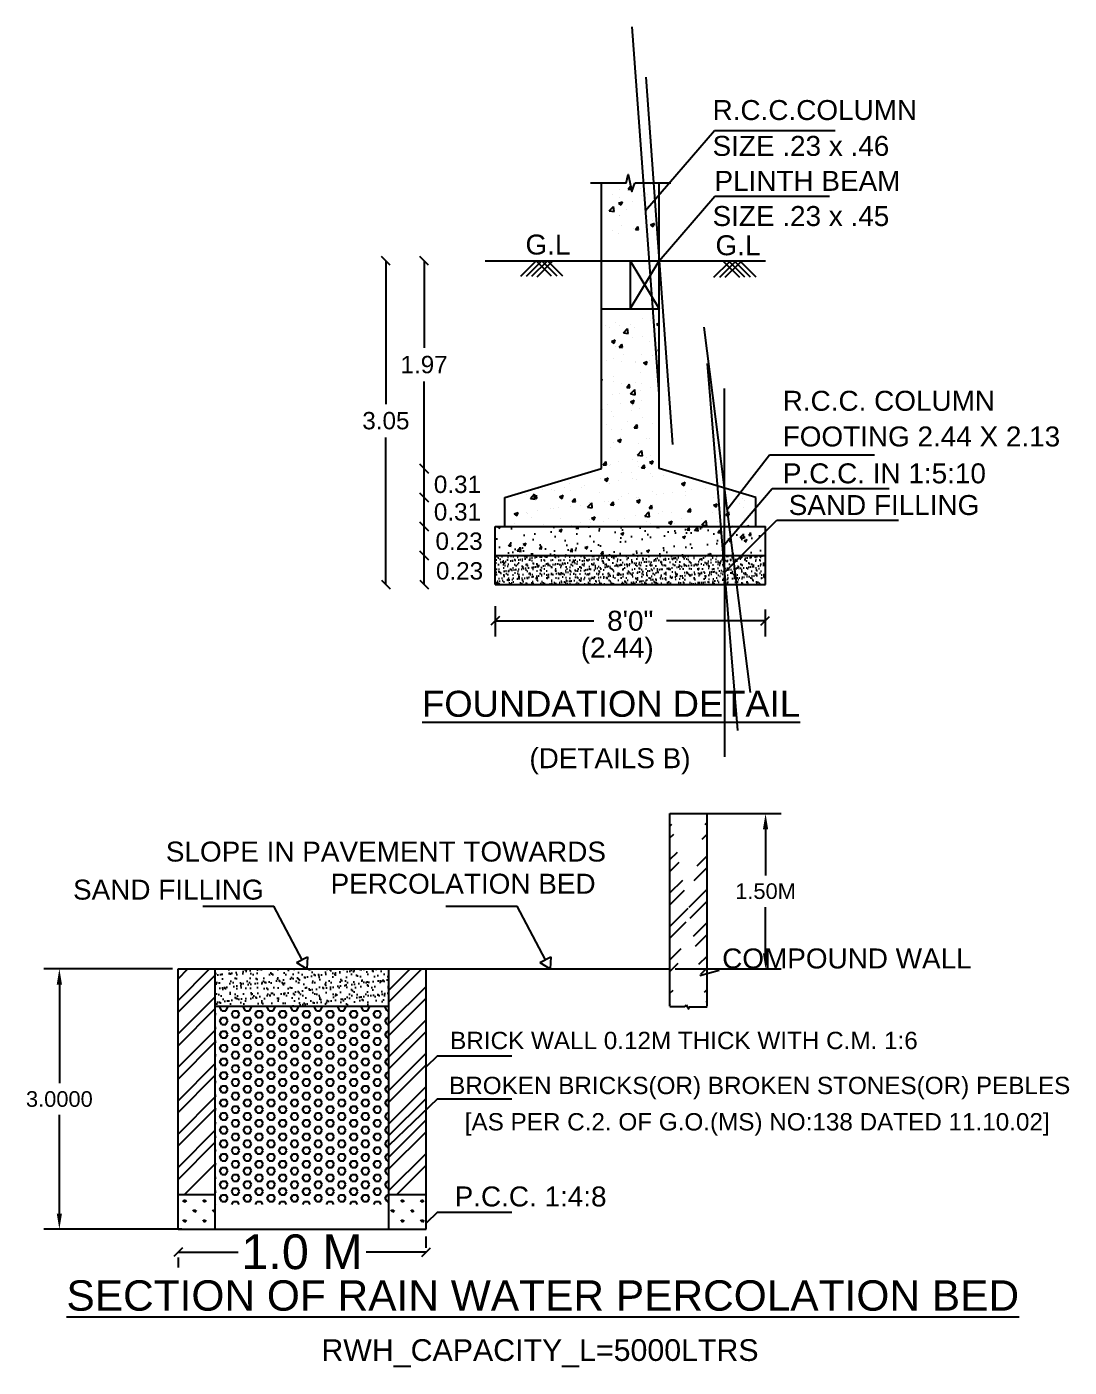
# Model space of a CAD drawing. Header units: metres. Extents: x -53 to 471, y -924 to -843.
# Drawn here: x 426.65 to 438.66, y -900.8 to -885.36 of the extents above; entities that cross this region are included whole.
import ezdxf

# ---------------------------------------------------------------- set-up
doc = ezdxf.new("R2010")
doc.units = ezdxf.units.M
doc.header["$MEASUREMENT"] = 0
doc.header["$PDMODE"] = 3
doc.layers.get('DEFPOINTS').update_dxf_attribs({"lineweight": 5})
doc.layers.add('RWH', color=130, linetype='Continuous')
doc.styles.get("Standard").update_dxf_attribs({"font": 'arial.ttf'})
doc.dimstyles.get("Standard").update_dxf_attribs({"dimtxt": 0.18, "dimasz": 0.18, "dimexe": 0.18, "dimexo": 0.0625, "dimgap": 0.09, "dimtad": 0, "dimtih": 1, "dimtoh": 1, "dimdec": 4, "dimzin": 0, "dimdsep": 46, "dimtxsty": 'Standard', "dimcen": 0.09, "dimadec": 0, "dimazin": 0, "dimtfac": 1, "dimtdec": 4, "dimtofl": 0, "dimtmove": 0, "dimatfit": 3, "dimfxl": 0, "dimtolj": 1, "dimtzin": 0, "dimarcsym": 0})
doc.dimstyles.new('STANDARD$0', dxfattribs={"dimtxt": 7, "dimasz": 3, "dimexe": 3, "dimexo": 1, "dimgap": 1.5, "dimtad": 1, "dimdec": 1, "dimzin": 1, "dimdsep": 46, "dimlunit": 4, "dimtxsty": 'Standard', "dimblk": 'OBLIQUE', "dimcen": 0.09375, "dimdle": 1, "dimclrd": 8, "dimclre": 8, "dimclrt": 7, "dimadec": 1, "dimazin": 0, "dimtfac": 1, "dimtdec": 1, "dimtix": 1, "dimtmove": 2, "dimatfit": 3, "dimldrblk": 'ARCHTICK', "dimfxl": 0, "dimfrac": 2, "dimtolj": 1, "dimtzin": 0, "dimarcsym": 0})
doc.dimstyles.new('STANDARD_WS', dxfattribs={"dimtxt": 0.18, "dimasz": 0.18, "dimexe": 0.18, "dimexo": 0.0625, "dimgap": 0.09, "dimtad": 0, "dimtih": 1, "dimtoh": 1, "dimdec": 4, "dimzin": 0, "dimdsep": 46, "dimtxsty": 'Standard', "dimcen": 0.09, "dimadec": 0, "dimazin": 0, "dimtfac": 1, "dimtdec": 4, "dimtofl": 0, "dimtmove": 0, "dimatfit": 3, "dimfxl": 0, "dimtolj": 1, "dimtzin": 0, "dimarcsym": 0})

# ---------------------------------------------------------------- blocks, each defined once
blk = doc.blocks.new('_Oblique')
at = {"color": 0, "linetype": 'ByBlock', "lineweight": -2}
blk.add_line((-0.5, -0.5), (0.5, 0.5), dxfattribs=at)
blk = doc.blocks.new('*D155')
at = {"color": 0, "lineweight": -2}
for p, q in [((431.253, -899.423), (431.253, -899.293)), ((428.396, -899.473), (429.087, -899.473)), ((428.396, -899.535), (428.396, -899.653)), ((431.253, -899.473), (430.562, -899.473))]:
    blk.add_line(p, q, dxfattribs=at)
at = {"layer": 'DEFPOINTS', "color": 0}
for p in [(428.396, -899.472), (431.253, -899.473), (431.253, -899.485)]:
    blk.add_point(p, dxfattribs=at)
at = {"color": 0, "lineweight": -2, "xscale": 0.1, "yscale": 0.1, "zscale": 0.1, "rotation": 180}
blk.add_blockref('_Oblique', (428.396, -899.473), dxfattribs=at)
at = {"color": 0, "lineweight": -2, "xscale": 0.1, "yscale": 0.1, "zscale": 0.1}
blk.add_blockref('_Oblique', (431.253, -899.473), dxfattribs=at)
at = {"color": 3, "lineweight": -3, "insert": (429.825, -899.473), "char_height": 0.4, "attachment_point": 5}
blk.add_mtext('\\A1;1.0 M', dxfattribs=at)
blk = doc.blocks.new('*D368')
at = {"color": 0, "lineweight": -2}
for p, q in [((434.124, -894.421), (435.344, -894.421)), ((435.164, -894.601), (435.164, -895.134)), ((435.164, -896.031), (435.164, -895.498)), ((434.122, -896.211), (435.344, -896.211))]:
    blk.add_line(p, q, dxfattribs=at)
at = {"color": 0}
for points in [[(435.134, -894.601), (435.194, -894.601), (435.164, -894.421)], [(435.134, -896.031), (435.194, -896.031), (435.164, -896.211)]]:
    blk.add_solid(points, dxfattribs=at)
at = {"layer": 'DEFPOINTS', "color": 0}
for p in [(434.062, -894.421), (435.164, -894.421), (434.059, -896.211)]:
    blk.add_point(p, dxfattribs=at)
at = {"color": 0, "lineweight": -3, "insert": (435.164, -895.316), "char_height": 0.18, "attachment_point": 5}
blk.add_mtext('\\A1;1.50M', dxfattribs=at)
blk = doc.blocks.new('*D57')
at = {"color": 1, "lineweight": -2}
for p, q in [((1267.794, -1513.556), (1267.794, -1514.56)), ((1267.794, -1515.951), (1267.794, -1514.947))]:
    blk.add_line(p, q, dxfattribs=at)
at = {"layer": 'DEFPOINTS', "color": 0}
for p in [(1267.794, -1513.556), (1267.794, -1513.556), (1267.794, -1515.951)]:
    blk.add_point(p, dxfattribs=at)
at = {"color": 1, "lineweight": -2, "xscale": 0.1, "yscale": 0.1, "zscale": 0.1}
for p, rotation in [((1267.794, -1513.556), 90), ((1267.794, -1515.951), 270)]:
    blk.add_blockref('_Oblique', p, dxfattribs=dict(at, rotation=rotation))
at = {"color": 3, "insert": (1267.794, -1514.753), "char_height": 0.2, "attachment_point": 5}
blk.add_mtext('\\A1;1.97', dxfattribs=at)
blk = doc.blocks.new('*D58')
at = {"color": 1, "lineweight": -2}
blk.add_line((1267.794, -1517.284), (1267.794, -1516.951), dxfattribs=at)
at = {"layer": 'DEFPOINTS', "color": 0}
for p in [(1267.794, -1516.951), (1267.907, -1516.951), (1267.907, -1517.284)]:
    blk.add_point(p, dxfattribs=at)
at = {"color": 1, "lineweight": -2, "xscale": 0.1, "yscale": 0.1, "zscale": 0.1}
for p, rotation in [((1267.794, -1516.951), 90), ((1267.794, -1517.284), 270)]:
    blk.add_blockref('_Oblique', p, dxfattribs=dict(at, rotation=rotation))
at = {"color": 3, "insert": (1268.202, -1517.13), "char_height": 0.2, "attachment_point": 5}
blk.add_mtext('\\A1;0.23', dxfattribs=at)
blk = doc.blocks.new('*D59')
at = {"color": 1, "lineweight": -2}
blk.add_line((1267.794, -1516.951), (1267.794, -1516.617), dxfattribs=at)
at = {"layer": 'DEFPOINTS', "color": 0}
for p in [(1267.794, -1516.617), (1267.907, -1516.617), (1267.907, -1516.951)]:
    blk.add_point(p, dxfattribs=at)
at = {"color": 1, "lineweight": -2, "xscale": 0.1, "yscale": 0.1, "zscale": 0.1}
for p, rotation in [((1267.794, -1516.617), 90), ((1267.794, -1516.951), 270)]:
    blk.add_blockref('_Oblique', p, dxfattribs=dict(at, rotation=rotation))
at = {"color": 3, "insert": (1268.197, -1516.788), "char_height": 0.2, "attachment_point": 5}
blk.add_mtext('\\A1;0.23', dxfattribs=at)
blk = doc.blocks.new('*D60')
at = {"color": 1, "lineweight": -2}
for p, q in [((1267.354, -1513.556), (1267.354, -1515.206)), ((1267.354, -1517.284), (1267.354, -1515.593))]:
    blk.add_line(p, q, dxfattribs=at)
at = {"layer": 'DEFPOINTS', "color": 0}
for p in [(1267.354, -1513.556), (1269.669, -1513.556), (1269.673, -1517.284)]:
    blk.add_point(p, dxfattribs=at)
at = {"color": 1, "lineweight": -2, "xscale": 0.1, "yscale": 0.1, "zscale": 0.1}
for p, rotation in [((1267.354, -1513.556), 90), ((1267.354, -1517.284), 270)]:
    blk.add_blockref('_Oblique', p, dxfattribs=dict(at, rotation=rotation))
at = {"color": 3, "insert": (1267.354, -1515.399), "char_height": 0.2, "attachment_point": 5}
blk.add_mtext('\\A1;3.05', dxfattribs=at)
blk = doc.blocks.new('*D54')
at = {"color": 0, "lineweight": -2}
for p, q in [((1268.614, -1517.537), (1268.614, -1517.885)), ((1271.724, -1517.573), (1271.724, -1517.885)), ((1268.614, -1517.705), (1269.75, -1517.705)), ((1271.724, -1517.705), (1270.588, -1517.705))]:
    blk.add_line(p, q, dxfattribs=at)
at = {"layer": 'DEFPOINTS', "color": 0}
for p in [(1268.614, -1517.475), (1271.724, -1517.51), (1271.724, -1517.705)]:
    blk.add_point(p, dxfattribs=at)
at = {"color": 0, "lineweight": -2, "xscale": 0.1, "yscale": 0.1, "zscale": 0.1, "rotation": 180}
blk.add_blockref('_Oblique', (1268.614, -1517.705), dxfattribs=at)
at = {"color": 0, "lineweight": -2, "xscale": 0.1, "yscale": 0.1, "zscale": 0.1}
blk.add_blockref('_Oblique', (1271.724, -1517.705), dxfattribs=at)
at = {"color": 3, "insert": (1270.169, -1517.705), "char_height": 0.23, "attachment_point": 5}
blk.add_mtext('\\A1;8\'0"', dxfattribs=at)
blk = doc.blocks.new('*D55')
at = {"color": 1, "lineweight": -2}
blk.add_line((1267.794, -1516.617), (1267.794, -1516.284), dxfattribs=at)
at = {"layer": 'DEFPOINTS', "color": 0}
for p in [(1267.794, -1516.284), (1267.794, -1516.284), (1267.794, -1516.617)]:
    blk.add_point(p, dxfattribs=at)
at = {"color": 1, "lineweight": -2, "xscale": 0.1, "yscale": 0.1, "zscale": 0.1}
for p, rotation in [((1267.794, -1516.284), 90), ((1267.794, -1516.617), 270)]:
    blk.add_blockref('_Oblique', p, dxfattribs=dict(at, rotation=rotation))
at = {"color": 3, "insert": (1268.178, -1516.45), "char_height": 0.2, "attachment_point": 5}
blk.add_mtext('\\A1;0.31', dxfattribs=at)
blk = doc.blocks.new('*D56')
at = {"color": 1, "lineweight": -2}
blk.add_line((1267.794, -1516.284), (1267.794, -1515.951), dxfattribs=at)
at = {"layer": 'DEFPOINTS', "color": 0}
for p in [(1267.794, -1515.951), (1267.794, -1515.951), (1267.794, -1516.284)]:
    blk.add_point(p, dxfattribs=at)
at = {"color": 1, "lineweight": -2, "xscale": 0.1, "yscale": 0.1, "zscale": 0.1}
for p, rotation in [((1267.794, -1515.951), 90), ((1267.794, -1516.284), 270)]:
    blk.add_blockref('_Oblique', p, dxfattribs=dict(at, rotation=rotation))
at = {"color": 3, "insert": (1268.178, -1516.133), "char_height": 0.2, "attachment_point": 5}
blk.add_mtext('\\A1;0.31', dxfattribs=at)
blk = doc.blocks.new('*D852')
at = {"layer": 'DEFPOINTS', "color": 0}
for p in [(427.029, -896.211), (428.396, -896.211), (428.502, -899.211)]:
    blk.add_point(p, dxfattribs=at)
at = {"layer": 'RWH', "color": 0, "lineweight": -2}
for p, q in [((428.333, -896.211), (426.849, -896.211)), ((427.029, -896.391), (427.029, -897.529)), ((427.029, -899.031), (427.029, -897.893)), ((428.44, -899.211), (426.849, -899.211))]:
    blk.add_line(p, q, dxfattribs=at)
at = {"layer": 'RWH', "color": 0}
for points in [[(426.999, -896.391), (427.059, -896.391), (427.029, -896.211)], [(426.999, -899.031), (427.059, -899.031), (427.029, -899.211)]]:
    blk.add_solid(points, dxfattribs=at)
at = {"layer": 'RWH', "color": 0, "insert": (427.029, -897.711), "char_height": 0.18, "attachment_point": 5}
blk.add_mtext('\\A1;3.0000', dxfattribs=at)
blk = doc.blocks.new('1255888')
h = blk.add_hatch()
h.set_pattern_fill('AR-CONC', color=1, scale=0.049378, style=0)
h.set_pattern_definition([(50, (4329.85982, 1933.29782), (0.3541657, -0.0309855), [0.0370332, -0.407365]), (355, (4329.85982, 1933.2978), (-0.068512, 0.3714143), [0.0296265, -0.325892]), (100.4514, (4329.88933, 1933.29524), (0.285654, 0.3404286), [0.0314734, -0.346207]), (46.1842, (4329.8598, 1933.39657), (0.5269778, -0.0817293), [0.0555498, -0.6110476]), (96.6356, (4329.90374, 1933.38976), (0.461514, 0.480996), [0.04721, -0.5193104]), (351.1842, (4329.8598, 1933.3966), (0.4615135, 0.480996), [0.04444, -0.488838]), (21, (4329.9092, 1933.37188), (0.2947383, -0.1988035), [0.0370332, -0.407365]), (326, (4329.9092, 1933.3719), (0.1201432, 0.3580615), [0.0296265, -0.325892]), (71.4514, (4329.93376, 1933.3553), (0.4148816, 0.1592578), [0.0314734, -0.346207]), (37.5, (4329.85982, 1933.29782), (0.00600424, 0.16437493), [0, -0.3219418, 0, -0.3308298, 0, -0.32712647]), (7.5, (4329.85982, 1933.29782), (0.12989737, 0.19475096), [0, -0.18862236, 0, -0.3145352, 0, -0.1246784]), (327.5, (4329.74971, 1933.29782), (0.2635886, -0.01113705), [0, -0.12344395, 0, -0.3851451, 0, -0.51105796]), (317.5, (4329.70033, 1933.29782), (0.2879632, 0.0494294), [0, -0.1604771, 0, -0.2557759, 0, -0.3629252])])
h.paths.add_polyline_path([(4394.817, 1952.053), (4394.817, 1952.387), (4391.706, 1952.387), (4391.706, 1952.053)])
h = blk.add_hatch()
h.set_pattern_fill('AR-SAND', color=1, scale=0.001646, style=0)
h.set_pattern_definition([(37.5, (4338.34161, 1955.701366), (-0.00263352, 0.08055347), [0, -0.063545654, 0, -0.0710708, 0, -0.06793532]), (7.5, (4338.34161, 1955.70137), (0.0739879, 0.11798363), [0, -0.03428121, 0, -0.0572747, 0, -0.021948334]), (327.5, (4338.29019, 1955.701366), (0.13019096, 0.00023655), [0, -0.020903176, 0, -0.07525143, 0, -0.098244926]), (317.5, (4338.29019, 1955.70137), (0.12567523, 0.03669237), [0, -0.01045159, 0, -0.049331495, 0, -0.056438574])])
h.paths.add_polyline_path([(4391.706, 1952.053), (4391.706, 1951.72), (4394.817, 1951.72), (4394.817, 1952.053)])
at = {"color": 0}
for p, q in [((4392.928, 1953.053), (4392.928, 1956.341)), ((4393.595, 1953.053), (4393.595, 1956.341)), ((4392.928, 1955.448), (4393.595, 1955.448)), ((4393.261, 1955.448), (4393.595, 1954.893)), ((4393.261, 1954.893), (4393.595, 1955.448)), ((4393.595, 1954.893), (4393.595, 1955.448)), ((4392.928, 1954.893), (4393.595, 1954.893)), ((4391.817, 1952.72), (4392.928, 1953.053)), ((4394.706, 1952.72), (4393.595, 1953.053)), ((4391.817, 1952.387), (4391.817, 1952.72)), ((4394.706, 1952.387), (4394.706, 1952.72)), ((4391.706, 1951.72), (4391.706, 1952.387)), ((4391.706, 1952.387), (4394.817, 1952.387)), ((4394.817, 1951.72), (4394.817, 1952.387)), ((4391.706, 1952.053), (4394.817, 1952.053)), ((4391.706, 1951.72), (4394.817, 1951.72))]:
    blk.add_line(p, q, dxfattribs=at)
at = {"color": 1}
for p, q in [((4393.235, 1956.272), (4393.264, 1956.307)), ((4393.272, 1956.269), (4393.264, 1956.307)), ((4393.498, 1956.328), (4393.498, 1956.328)), ((4393.056, 1956.214), (4393.056, 1956.214)), ((4393.138, 1956.267), (4393.138, 1956.267)), ((4393.14, 1956.173), (4393.14, 1956.173)), ((4393.229, 1956.26), (4393.229, 1956.26)), ((4393.235, 1956.272), (4393.272, 1956.269)), ((4393.256, 1956.283), (4393.256, 1956.283)), ((4393.384, 1956.28), (4393.384, 1956.28)), ((4393.386, 1956.2), (4393.386, 1956.2)), ((4393.457, 1956.217), (4393.457, 1956.217)), ((4393.585, 1956.269), (4393.585, 1956.269)), ((4393.019, 1956.024), (4393.067, 1956.074)), ((4393.019, 1956.024), (4393.074, 1956.016)), ((4393.074, 1956.016), (4393.067, 1956.074)), ((4393.067, 1956.017), (4393.067, 1956.017)), ((4393.127, 1956.111), (4393.17, 1956.128)), ((4393.127, 1956.111), (4393.158, 1956.091)), ((4393.158, 1956.091), (4393.17, 1956.128)), ((4393.221, 1956.037), (4393.221, 1956.037)), ((4393.286, 1956.131), (4393.286, 1956.131)), ((4393.449, 1956.011), (4393.449, 1956.011)), ((4393.455, 1956.068), (4393.455, 1956.068)), ((4393.132, 1955.968), (4393.132, 1955.968)), ((4393.133, 1955.969), (4393.133, 1955.969)), ((4393.162, 1955.853), (4393.162, 1955.853)), ((4393.32, 1955.808), (4393.35, 1955.843)), ((4393.357, 1955.804), (4393.35, 1955.843)), ((4393.462, 1955.955), (4393.462, 1955.955)), ((4393.495, 1955.863), (4393.539, 1955.88)), ((4393.495, 1955.863), (4393.526, 1955.842)), ((4393.522, 1955.915), (4393.522, 1955.915)), ((4393.526, 1955.842), (4393.539, 1955.879)), ((4393.059, 1955.794), (4393.059, 1955.794)), ((4393.125, 1955.762), (4393.125, 1955.762)), ((4393.293, 1955.824), (4393.293, 1955.824)), ((4393.32, 1955.808), (4393.357, 1955.804)), ((4393.442, 1955.806), (4393.442, 1955.806)), ((4393.596, 1954.914), (4393.596, 1954.914)), ((4393.404, 1954.778), (4393.404, 1954.778)), ((4393.495, 1954.765), (4393.495, 1954.765)), ((4392.976, 1954.697), (4392.976, 1954.697)), ((4393.025, 1954.679), (4393.025, 1954.679)), ((4393.087, 1954.735), (4393.087, 1954.735)), ((4393.135, 1954.704), (4393.135, 1954.704)), ((4393.183, 1954.617), (4393.231, 1954.667)), ((4393.183, 1954.617), (4393.238, 1954.609)), ((4393.238, 1954.609), (4393.231, 1954.667)), ((4393.259, 1954.71), (4393.259, 1954.71)), ((4393.306, 1954.683), (4393.306, 1954.683)), ((4393.563, 1954.719), (4393.595, 1954.731)), ((4393.563, 1954.719), (4393.594, 1954.699)), ((4393.594, 1954.699), (4393.595, 1954.7)), ((4393.045, 1954.52), (4393.088, 1954.537)), ((4393.045, 1954.52), (4393.076, 1954.499)), ((4393.076, 1954.499), (4393.088, 1954.537)), ((4393.08, 1954.529), (4393.08, 1954.529)), ((4393.096, 1954.466), (4393.096, 1954.466)), ((4393.135, 1954.454), (4393.164, 1954.489)), ((4393.135, 1954.454), (4393.171, 1954.45)), ((4393.171, 1954.45), (4393.164, 1954.489)), ((4393.283, 1954.568), (4393.283, 1954.568)), ((4393.397, 1954.573), (4393.397, 1954.573)), ((4393.486, 1954.517), (4393.486, 1954.517)), ((4392.986, 1954.299), (4392.986, 1954.299)), ((4393.072, 1954.324), (4393.072, 1954.324)), ((4393.158, 1954.29), (4393.158, 1954.29)), ((4393.186, 1954.368), (4393.186, 1954.368)), ((4393.389, 1954.367), (4393.389, 1954.367)), ((4393.478, 1954.294), (4393.478, 1954.294)), ((4393.515, 1954.354), (4393.515, 1954.354)), ((4393.518, 1954.352), (4393.518, 1954.352)), ((4393.577, 1954.415), (4393.595, 1954.435)), ((4393.577, 1954.415), (4393.595, 1954.413)), ((4392.934, 1954.223), (4392.934, 1954.223)), ((4393.316, 1954.285), (4393.316, 1954.285)), ((4393.324, 1954.274), (4393.324, 1954.274)), ((4393.381, 1954.162), (4393.381, 1954.162)), ((4393.413, 1954.272), (4393.456, 1954.288)), ((4393.413, 1954.272), (4393.444, 1954.251)), ((4393.444, 1954.251), (4393.456, 1954.288)), ((4392.928, 1954.085), (4392.938, 1954.089)), ((4392.928, 1954.06), (4392.938, 1954.089)), ((4393.063, 1954.054), (4393.063, 1954.054)), ((4393.065, 1954.118), (4393.065, 1954.118)), ((4393.162, 1954.031), (4393.162, 1954.031)), ((4393.22, 1953.989), (4393.25, 1954.025)), ((4393.22, 1953.989), (4393.257, 1953.986)), ((4393.257, 1953.986), (4393.25, 1954.025)), ((4393.316, 1954.051), (4393.316, 1954.051)), ((4393.392, 1954.04), (4393.392, 1954.04)), ((4393.493, 1953.984), (4393.493, 1953.984)), ((4393.55, 1954.082), (4393.55, 1954.082)), ((4393.057, 1953.913), (4393.057, 1953.913)), ((4393.133, 1953.922), (4393.133, 1953.922)), ((4393.263, 1953.824), (4393.306, 1953.841)), ((4393.265, 1953.914), (4393.313, 1953.964)), ((4393.265, 1953.914), (4393.319, 1953.905)), ((4393.294, 1953.803), (4393.306, 1953.841)), ((4393.319, 1953.905), (4393.313, 1953.964)), ((4393.374, 1953.956), (4393.374, 1953.956)), ((4393.387, 1953.838), (4393.387, 1953.838)), ((4392.943, 1953.739), (4392.943, 1953.739)), ((4392.999, 1953.787), (4392.999, 1953.787)), ((4393.05, 1953.708), (4393.05, 1953.708)), ((4393.154, 1953.807), (4393.154, 1953.807)), ((4393.263, 1953.824), (4393.294, 1953.803)), ((4393.272, 1953.725), (4393.272, 1953.725)), ((4393.281, 1953.786), (4393.281, 1953.786)), ((4393.366, 1953.751), (4393.366, 1953.751)), ((4392.991, 1953.564), (4392.991, 1953.564)), ((4393.073, 1953.656), (4393.073, 1953.656)), ((4393.225, 1953.595), (4393.225, 1953.595)), ((4393.306, 1953.525), (4393.336, 1953.56)), ((4393.306, 1953.525), (4393.343, 1953.522)), ((4393.343, 1953.522), (4393.336, 1953.56)), ((4393.359, 1953.545), (4393.359, 1953.545)), ((4393.402, 1953.642), (4393.402, 1953.642)), ((4393.516, 1953.57), (4393.516, 1953.57)), ((4393.042, 1953.502), (4393.042, 1953.502)), ((4393.113, 1953.377), (4393.156, 1953.393)), ((4393.113, 1953.377), (4393.144, 1953.356)), ((4393.144, 1953.356), (4393.156, 1953.393)), ((4393.149, 1953.411), (4393.149, 1953.411)), ((4393.156, 1953.509), (4393.156, 1953.509)), ((4393.452, 1953.403), (4393.452, 1953.403)), ((4393.479, 1953.397), (4393.479, 1953.397)), ((4393.035, 1953.297), (4393.035, 1953.297)), ((4393.063, 1953.351), (4393.063, 1953.351)), ((4393.346, 1953.21), (4393.394, 1953.261)), ((4393.346, 1953.21), (4393.401, 1953.202)), ((4393.351, 1953.34), (4393.351, 1953.34)), ((4393.401, 1953.202), (4393.394, 1953.261)), ((4394.865, 1953.212), (4396.076, 1953.212)), ((4392.949, 1953.099), (4392.979, 1953.135)), ((4392.949, 1953.099), (4392.986, 1953.096)), ((4392.986, 1953.096), (4392.979, 1953.135)), ((4393.027, 1953.091), (4393.027, 1953.091)), ((4393.029, 1953.096), (4393.029, 1953.096)), ((4393.131, 1953.14), (4393.131, 1953.14)), ((4393.29, 1953.159), (4393.29, 1953.159)), ((4393.344, 1953.135), (4393.344, 1953.135)), ((4393.359, 1953.082), (4393.359, 1953.082)), ((4393.392, 1953.061), (4393.421, 1953.096)), ((4393.392, 1953.061), (4393.428, 1953.058)), ((4393.428, 1953.057), (4393.421, 1953.096)), ((4393.445, 1953.18), (4393.445, 1953.18)), ((4393.481, 1953.128), (4393.525, 1953.145)), ((4393.481, 1953.128), (4393.512, 1953.107)), ((4393.491, 1953.202), (4393.491, 1953.202)), ((4393.512, 1953.107), (4393.525, 1953.145)), ((4392.919, 1952.943), (4392.919, 1952.943)), ((4392.963, 1952.929), (4393.006, 1952.946)), ((4392.963, 1952.929), (4392.993, 1952.908)), ((4392.993, 1952.908), (4393.006, 1952.946)), ((4393.128, 1952.916), (4393.128, 1952.916)), ((4393.159, 1953.013), (4393.159, 1953.013)), ((4393.279, 1953.005), (4393.279, 1953.005)), ((4393.282, 1952.936), (4393.282, 1952.936)), ((4393.336, 1952.929), (4393.336, 1952.929)), ((4393.489, 1952.999), (4393.489, 1952.999)), ((4393.516, 1952.967), (4393.516, 1952.967)), ((4393.648, 1952.969), (4393.648, 1952.969)), ((4393.818, 1952.985), (4393.818, 1952.985)), ((4391.96, 1952.762), (4391.96, 1952.762)), ((4392.07, 1952.756), (4392.07, 1952.756)), ((4392.111, 1952.711), (4392.159, 1952.762)), ((4392.149, 1952.713), (4392.179, 1952.748)), ((4392.166, 1952.703), (4392.159, 1952.761)), ((4392.186, 1952.709), (4392.179, 1952.748)), ((4392.199, 1952.819), (4392.199, 1952.819)), ((4392.247, 1952.81), (4392.247, 1952.81)), ((4392.35, 1952.813), (4392.35, 1952.813)), ((4392.387, 1952.8), (4392.387, 1952.8)), ((4392.444, 1952.73), (4392.487, 1952.746)), ((4392.475, 1952.709), (4392.487, 1952.746)), ((4392.504, 1952.834), (4392.504, 1952.834)), ((4392.559, 1952.881), (4392.559, 1952.881)), ((4392.577, 1952.796), (4392.577, 1952.796)), ((4392.699, 1952.839), (4392.699, 1952.839)), ((4392.738, 1952.864), (4392.738, 1952.864)), ((4392.906, 1952.782), (4392.906, 1952.782)), ((4393.02, 1952.886), (4393.02, 1952.886)), ((4393.236, 1952.768), (4393.236, 1952.768)), ((4393.515, 1952.789), (4393.515, 1952.789)), ((4393.565, 1952.754), (4393.565, 1952.754)), ((4393.641, 1952.763), (4393.641, 1952.763)), ((4393.743, 1952.775), (4393.743, 1952.775)), ((4393.85, 1952.88), (4393.893, 1952.896)), ((4393.85, 1952.88), (4393.88, 1952.859)), ((4393.875, 1952.851), (4393.875, 1952.851)), ((4393.88, 1952.859), (4393.893, 1952.896)), ((4393.898, 1952.795), (4393.898, 1952.795)), ((4393.961, 1952.809), (4393.961, 1952.809)), ((4394.132, 1952.826), (4394.132, 1952.826)), ((4394.895, 1952.826), (4396.245, 1952.826)), ((4392.111, 1952.711), (4392.166, 1952.703)), ((4392.149, 1952.713), (4392.186, 1952.709)), ((4392.342, 1952.59), (4392.342, 1952.59)), ((4392.38, 1952.594), (4392.38, 1952.594)), ((4392.435, 1952.603), (4392.435, 1952.603)), ((4392.444, 1952.73), (4392.475, 1952.709)), ((4392.576, 1952.621), (4392.576, 1952.621)), ((4392.592, 1952.674), (4392.621, 1952.709)), ((4392.592, 1952.674), (4392.629, 1952.671)), ((4392.629, 1952.671), (4392.621, 1952.709)), ((4392.691, 1952.634), (4392.691, 1952.634)), ((4392.769, 1952.609), (4392.818, 1952.659)), ((4392.769, 1952.609), (4392.824, 1952.601)), ((4392.795, 1952.665), (4392.795, 1952.665)), ((4392.824, 1952.601), (4392.818, 1952.659)), ((4392.965, 1952.672), (4392.965, 1952.672)), ((4393.012, 1952.68), (4393.012, 1952.68)), ((4393.034, 1952.635), (4393.064, 1952.671)), ((4393.034, 1952.635), (4393.071, 1952.632)), ((4393.071, 1952.632), (4393.064, 1952.671)), ((4393.12, 1952.693), (4393.12, 1952.693)), ((4393.155, 1952.727), (4393.155, 1952.727)), ((4393.329, 1952.724), (4393.329, 1952.724)), ((4393.331, 1952.68), (4393.374, 1952.697)), ((4393.331, 1952.68), (4393.362, 1952.66)), ((4393.354, 1952.723), (4393.354, 1952.723)), ((4393.362, 1952.66), (4393.374, 1952.697)), ((4393.477, 1952.596), (4393.507, 1952.632)), ((4393.477, 1952.596), (4393.514, 1952.593)), ((4393.514, 1952.593), (4393.507, 1952.632)), ((4393.895, 1952.74), (4393.895, 1952.74)), ((4393.92, 1952.558), (4393.95, 1952.593)), ((4393.957, 1952.554), (4393.95, 1952.593)), ((4393.954, 1952.604), (4393.954, 1952.604)), ((4394.218, 1952.631), (4394.261, 1952.648)), ((4394.218, 1952.631), (4394.249, 1952.61)), ((4394.224, 1952.726), (4394.224, 1952.726)), ((4394.249, 1952.61), (4394.261, 1952.648)), ((4394.271, 1952.647), (4394.271, 1952.647)), ((4394.359, 1952.634), (4394.359, 1952.634)), ((4394.514, 1952.654), (4394.514, 1952.654)), ((4394.554, 1952.712), (4394.554, 1952.712)), ((4394.569, 1952.606), (4394.569, 1952.606)), ((4394.582, 1952.687), (4394.582, 1952.687)), ((4391.925, 1952.531), (4391.969, 1952.547)), ((4391.925, 1952.531), (4391.956, 1952.51)), ((4391.956, 1952.51), (4391.969, 1952.547)), ((4392.063, 1952.551), (4392.063, 1952.551)), ((4392.075, 1952.542), (4392.075, 1952.542)), ((4392.127, 1952.494), (4392.127, 1952.494)), ((4392.187, 1952.57), (4392.187, 1952.57)), ((4392.457, 1952.48), (4392.457, 1952.48)), ((4392.786, 1952.467), (4392.786, 1952.467)), ((4392.813, 1952.481), (4392.856, 1952.498)), ((4392.813, 1952.481), (4392.843, 1952.461)), ((4392.843, 1952.461), (4392.856, 1952.498)), ((4392.957, 1952.449), (4392.957, 1952.449)), ((4393.005, 1952.475), (4393.005, 1952.475)), ((4393.116, 1952.453), (4393.116, 1952.453)), ((4393.191, 1952.48), (4393.191, 1952.48)), ((4393.321, 1952.518), (4393.321, 1952.518)), ((4393.428, 1952.507), (4393.476, 1952.557)), ((4393.428, 1952.507), (4393.483, 1952.499)), ((4393.445, 1952.439), (4393.445, 1952.439)), ((4393.483, 1952.499), (4393.476, 1952.557)), ((4393.581, 1952.531), (4393.581, 1952.531)), ((4393.633, 1952.558), (4393.633, 1952.558)), ((4393.7, 1952.432), (4393.743, 1952.449)), ((4393.73, 1952.411), (4393.743, 1952.449)), ((4393.736, 1952.552), (4393.736, 1952.552)), ((4393.849, 1952.482), (4393.849, 1952.482)), ((4393.92, 1952.558), (4393.957, 1952.555)), ((4393.969, 1952.582), (4393.969, 1952.582)), ((4394.087, 1952.405), (4394.135, 1952.455)), ((4394.142, 1952.396), (4394.135, 1952.455)), ((4394.209, 1952.544), (4394.209, 1952.544)), ((4394.263, 1952.442), (4394.263, 1952.442)), ((4394.363, 1952.519), (4394.392, 1952.554)), ((4394.363, 1952.519), (4394.399, 1952.516)), ((4394.399, 1952.516), (4394.392, 1952.554)), ((4394.575, 1952.481), (4394.575, 1952.481)), ((4394.585, 1952.441), (4394.585, 1952.441)), ((4394.948, 1952.458), (4396.349, 1952.458)), ((4391.928, 1952.425), (4391.928, 1952.425)), ((4392.257, 1952.411), (4392.257, 1952.411)), ((4392.372, 1952.389), (4392.372, 1952.389)), ((4392.587, 1952.398), (4392.587, 1952.398)), ((4392.684, 1952.428), (4392.684, 1952.428)), ((4392.803, 1952.429), (4392.803, 1952.429)), ((4393.489, 1952.421), (4393.489, 1952.421)), ((4393.7, 1952.432), (4393.73, 1952.411)), ((4393.775, 1952.425), (4393.775, 1952.425)), ((4393.946, 1952.398), (4393.946, 1952.398)), ((4394.087, 1952.405), (4394.142, 1952.396)), ((4394.104, 1952.411), (4394.104, 1952.411)), ((4394.197, 1952.39), (4394.197, 1952.39)), ((4394.351, 1952.411), (4394.351, 1952.411)), ((4394.357, 1952.409), (4394.357, 1952.409)), ((4394.434, 1952.397), (4394.434, 1952.397)), ((4394.597, 1952.387), (4394.63, 1952.399)), ((4394.626, 1952.387), (4394.63, 1952.399))]:
    blk.add_line(p, q, dxfattribs=at)
at = {"color": 2}
for p, q in [((4391.588, 1955.448), (4392.928, 1955.448)), ((4393.595, 1955.448), (4394.817, 1955.448))]:
    blk.add_line(p, q, dxfattribs=at)
at = {"color": 21}
for p, q in [((4391.999, 1955.271), (4392.177, 1955.448)), ((4392.064, 1955.271), (4392.242, 1955.448)), ((4392.129, 1955.271), (4392.307, 1955.448)), ((4392.354, 1955.271), (4392.177, 1955.448)), ((4392.187, 1955.265), (4392.37, 1955.448)), ((4392.42, 1955.271), (4392.242, 1955.448)), ((4392.485, 1955.271), (4392.307, 1955.448)), ((4394.225, 1955.261), (4394.403, 1955.438)), ((4394.291, 1955.261), (4394.468, 1955.438)), ((4394.523, 1955.255), (4394.34, 1955.438)), ((4394.356, 1955.261), (4394.534, 1955.438)), ((4394.581, 1955.261), (4394.403, 1955.438)), ((4394.646, 1955.261), (4394.468, 1955.438)), ((4394.711, 1955.261), (4394.534, 1955.438))]:
    blk.add_line(p, q, dxfattribs=at)
blk.add_line((4392.965, 1955.448), (4393.595, 1955.448))
at = {"color": 7}
blk.add_line((4393.261, 1955.448), (4393.261, 1954.893), dxfattribs=at)
at = {"color": 1}
for points in [[(4393.213, 1956.341), (4392.803, 1956.341)], [(4393.213, 1956.341), (4393.237, 1956.442), (4393.278, 1956.245), (4393.314, 1956.341)], [(4393.728, 1956.341), (4393.314, 1956.341)]]:
    blk.add_lwpolyline(points, dxfattribs=at)
at = {"color": 3}
for s, height, p in [('R.C.C.COLUMN ', 0.23, (4394.209, 1957.07)), ('SIZE .23 x .46', 0.23, (4394.209, 1956.657)), ('PLINTH BEAM', 0.23, (4394.231, 1956.254)), ('SIZE .23 x .45', 0.23, (4394.209, 1955.849)), ('G.L', 0.23, (4392.054, 1955.52)), ('G.L', 0.23, (4394.243, 1955.512)), ('R.C.C. COLUMN', 0.23, (4395.017, 1953.72)), ('FOOTING 2.44 X 2.13', 0.23, (4395.017, 1953.309)), ('P.C.C. IN 1:5:10', 0.23, (4395.019, 1952.884)), ('SAND FILLING', 0.23, (4395.086, 1952.519)), ('(2.44)', 0.23, (4392.691, 1950.876)), ('%%uFOUNDATION DETAIL', 0.3, (4390.863, 1950.194)), ('(DETAILS B)', 0.23, (4392.099, 1949.602))]:
    blk.add_text(s, height=height, dxfattribs=at).set_placement(p)
at = {"color": 7}
for base, p1, p2, text, override, picture, middle in [((4390.447, 1955.448), (4392.766, 1951.72), (4392.762, 1955.448), '3.05', {"dimtxt": 0.2, "dimasz": 0.1, "dimdec": 2, "dimblk1": 'Oblique', "dimblk2": 'Oblique', "dimsah": 1, "dimse1": 1, "dimse2": 1, "dimsd1": 0, "dimsd2": 0, "dimclrd": 1, "dimclrt": 3}, '*D60', (4390.447, 1953.605)), ((4390.886, 1953.053), (4390.886, 1952.72), (4390.886, 1953.053), '0.31', {"dimtxt": 0.2, "dimasz": 0.1, "dimdec": 2, "dimblk1": 'Oblique', "dimblk2": 'Oblique', "dimsah": 1, "dimse1": 1, "dimse2": 1, "dimclrd": 1, "dimclrt": 3, "dimtmove": 2}, '*D56', (4391.271, 1952.871)), ((4390.886, 1952.72), (4390.886, 1952.387), (4390.886, 1952.72), '0.31', {"dimtxt": 0.2, "dimasz": 0.1, "dimdec": 2, "dimblk1": 'Oblique', "dimblk2": 'Oblique', "dimsah": 1, "dimse1": 1, "dimse2": 1, "dimclrd": 1, "dimclrt": 3, "dimtmove": 2}, '*D55', (4391.271, 1952.553)), ((4390.886, 1952.387), (4390.999, 1952.053), (4390.999, 1952.387), '0.23', {"dimtxt": 0.2, "dimasz": 0.1, "dimdec": 2, "dimblk1": 'Oblique', "dimblk2": 'Oblique', "dimsah": 1, "dimse1": 1, "dimse2": 1, "dimsd1": 0, "dimsd2": 0, "dimclrd": 1, "dimclrt": 3, "dimtmove": 2}, '*D59', (4391.289, 1952.216)), ((4390.886, 1952.053), (4390.999, 1951.72), (4390.999, 1952.053), '0.23', {"dimtxt": 0.2, "dimasz": 0.1, "dimdec": 2, "dimblk1": 'Oblique', "dimblk2": 'Oblique', "dimsah": 1, "dimse1": 1, "dimse2": 1, "dimsd1": 0, "dimsd2": 0, "dimclrd": 1, "dimclrt": 3, "dimtmove": 2}, '*D58', (4391.294, 1951.874))]:
    dim = blk.add_linear_dim(base=base, p1=p1, p2=p2, angle=90, text=text, dimstyle='STANDARD_WS', override=override, dxfattribs=at)
    dim.commit()
    dim.dimension.update_dxf_attribs({"geometry": picture, "text_midpoint": middle, "dimtype": 128, "insert": (3123.092, 3469.004)})
dim = blk.add_linear_dim(base=(4390.886, 1955.448), p1=(4390.886, 1953.053), p2=(4390.886, 1955.448), angle=90, text='1.97', dimstyle='STANDARD_WS', override={"dimtxt": 0.2, "dimasz": 0.1, "dimdec": 2, "dimblk1": 'Oblique', "dimblk2": 'Oblique', "dimsah": 1, "dimse1": 1, "dimse2": 1, "dimsd1": 0, "dimsd2": 0, "dimclrd": 1, "dimclrt": 3}, dxfattribs=at)
dim.commit()
dim.dimension.update_dxf_attribs({"geometry": '*D57', "text_midpoint": (4390.886, 1954.251), "insert": (3123.092, 3469.004)})
dim = blk.add_linear_dim(base=(4394.817, 1951.299), p1=(4391.706, 1951.529), p2=(4394.817, 1951.494), text='8\'0"', dimstyle='STANDARD_WS', override={"dimtxt": 0.23, "dimasz": 0.1, "dimdec": 2, "dimblk1": 'OBLIQUE', "dimblk2": 'OBLIQUE', "dimsah": 1, "dimclrt": 3}, dxfattribs=at)
dim.commit()
dim.dimension.update_dxf_attribs({"geometry": '*D54', "text_midpoint": (4393.261, 1951.299), "insert": (3123.092, 3469.004)})
at = {"color": 21}
for points in [[(4393.436, 1956.029), (4394.231, 1956.95), (4395.62, 1956.95)], [(4393.595, 1955.448), (4394.237, 1956.191), (4395.557, 1956.191)], [(4394.375, 1952.58), (4394.865, 1953.212)], [(4394.323, 1952.151), (4394.895, 1952.826)], [(4394.346, 1951.855), (4394.948, 1952.458)]]:
    blk.add_leader(points, dimstyle='Standard', override={"dimtxt": 9, "dimasz": 3, "dimexe": 2, "dimexo": 3, "dimgap": 1, "dimtad": 1, "dimtih": 0, "dimtoh": 0, "dimdec": 2, "dimcen": 2.5, "dimclrd": 21, "dimclre": 21, "dimclrt": 4, "dimtofl": 1, "dimldrblk": 'Oblique'}, dxfattribs=at)

msp = doc.modelspace()

# ---------------------------------------------------------------- hatches: boundary and pattern name
at = {"lineweight": -3}
h = msp.add_hatch(dxfattribs=at)
h.set_pattern_fill('STEEL', color=2, scale=0.085725, style=0)
h.set_pattern_definition([(45, (401.88753, -896.85398), (-0.192458, 0.192458), []), (45, (401.88753, -896.7179), (-0.192458, 0.192458), [])])
edge = h.paths.add_edge_path()
edge.add_line((434.49141, -896.64459), (434.49141, -894.42547))
edge.add_line((434.06278, -896.64459), (434.06278, -894.42547))
h = msp.add_hatch(dxfattribs=at)
h.set_pattern_fill('AR-SAND', color=6, scale=0.002381, style=0)
h.set_pattern_definition([(37.5, (405.49346, -896.84949), (-0.00381007, 0.11654148), [0, -0.09193526, 0, -0.10282233, 0, -0.09828605]), (7.5, (405.49346, -896.8495), (0.1070427, 0.1706939), [0, -0.04959666, 0, -0.0828627, 0, -0.03175396]), (327.5, (405.41906, -896.84949), (0.188355, 0.00034223), [0, -0.03024186, 0, -0.1088707, 0, -0.14213676]), (317.5, (405.41906, -896.8495), (0.1818218, 0.053085), [0, -0.01512093, 0, -0.0713708, 0, -0.08165303])])
h.paths.add_polyline_path([(430.82473, -896.63949), (430.82473, -896.21087), (428.82448, -896.21087), (428.82448, -896.63949)])
h = msp.add_hatch(dxfattribs=at)
h.set_pattern_fill('HEX', color=1, scale=0.014287, style=0)
h.set_pattern_definition([(0, (405.49346, -896.84949), (0, 0.07857065), [0.0453628, -0.0907256]), (120, (405.49346, -896.84949), (-0.06804418, -0.03928532), [0.0453628, -0.0907256]), (60, (405.53882, -896.84949), (-0.06804418, 0.03928532), [0.0453628, -0.0907256])])
h.paths.add_polyline_path([(430.82473, -896.63949), (428.82448, -896.63949), (428.82448, -898.92549), (430.82473, -898.92549)])
h = msp.add_hatch(dxfattribs=at)
h.set_pattern_fill('GRASS', color=2, scale=0.00635, style=0)
h.set_pattern_definition([(90, (352.63132, -905.40032), (-0.11404913, 0.11404913), [0.03024186, -0.1978564]), (45, (352.63132, -905.40032), (-0.1140492, 0.1140492), [0.03024186, -0.13104807]), (135, (352.63132, -905.40032), (-0.1140492, -0.1140492), [0.03024186, -0.13104807])])
h.paths.add_polyline_path([(428.39586, -899.21083), (428.82448, -899.21083), (428.82448, -898.81078), (428.39586, -898.81078)])
h.paths.add_polyline_path([(430.82473, -899.21083), (431.25336, -899.21083), (431.25336, -898.99438), (431.1572, -898.99438), (431.1572, -899.02217), (431.11104, -898.99336), (431.1572, -898.97031), (431.1572, -898.99438), (431.25336, -898.99438), (431.25336, -898.81078), (430.82473, -898.81078)])

# ---------------------------------------------------------------- linework, layer by layer
for p, q in [((434.06188, -896.6401), (434.06188, -894.42099)), ((434.06188, -894.42099), (434.4905, -894.42099)), ((434.4905, -896.6401), (434.4905, -894.42099)), ((428.39586, -896.21087), (434.0594, -896.21087)), ((428.39586, -899.21083), (428.39586, -896.21087)), ((428.82448, -899.21083), (428.82448, -896.21087)), ((430.82473, -899.21083), (430.82473, -896.21087)), ((431.25336, -899.21083), (431.25336, -896.21087)), ((428.82448, -896.63949), (430.82473, -896.63949)), ((434.06278, -896.64459), (434.2355, -896.64459)), ((434.2355, -896.64459), (434.24837, -896.62346)), ((434.24837, -896.62346), (434.27937, -896.67468)), ((434.27937, -896.67468), (434.28258, -896.64587)), ((434.28258, -896.64587), (434.49141, -896.64587)), ((428.39586, -898.81078), (428.82448, -898.81078)), ((430.82473, -898.81078), (431.25336, -898.81078)), ((428.39586, -899.21083), (431.25336, -899.21083))]:
    msp.add_line(p, q, dxfattribs=at)
at = {"color": 1, "lineweight": -3}
for p, q in [((428.67995, -895.48702), (429.50068, -895.48702)), ((429.82549, -896.10433), (429.50068, -895.48702)), ((431.48175, -895.48702), (432.30248, -895.48702)), ((432.62729, -896.10433), (432.30248, -895.48702)), ((429.76211, -896.1354), (429.88888, -896.07325)), ((429.76211, -896.1354), (429.88143, -896.21087)), ((429.88888, -896.07325), (429.88143, -896.21087)), ((432.56391, -896.1354), (432.69068, -896.07325)), ((432.56391, -896.1354), (432.68323, -896.21087)), ((432.69068, -896.07325), (432.68323, -896.21087)), ((434.40698, -896.28713), (434.6309, -896.22507)), ((431.38642, -897.21204), (431.25336, -897.3397)), ((431.38642, -897.21204), (432.2399, -897.21204)), ((431.38642, -897.70627), (430.82473, -898.24517)), ((431.38642, -897.70627), (432.2399, -897.70627)), ((431.38642, -899.01187), (431.25336, -899.13953)), ((431.38642, -899.01187), (432.2399, -899.01187))]:
    msp.add_line(p, q, dxfattribs=at)
at = {"color": 2, "lineweight": -3}
for p, q in [((428.39586, -896.32583), (428.51082, -896.21087)), ((428.39586, -896.57466), (428.75965, -896.21087)), ((430.82473, -896.59137), (431.20524, -896.21087)), ((430.82473, -896.45528), (431.06915, -896.21087)), ((428.39586, -896.71075), (428.82448, -896.28212)), ((430.82473, -896.8402), (431.25336, -896.41157)), ((428.39586, -896.95957), (428.82448, -896.53095)), ((428.39586, -897.09566), (428.82448, -896.66704)), ((430.82473, -896.97628), (431.25336, -896.54766)), ((430.82473, -897.22511), (431.25336, -896.79649)), ((428.39586, -897.34449), (428.82448, -896.91586)), ((430.82473, -897.3612), (431.25336, -896.93258)), ((428.39586, -897.48058), (428.82448, -897.05195)), ((430.82473, -897.61003), (431.25336, -897.1814)), ((428.39586, -897.72941), (428.82448, -897.30078)), ((428.39586, -897.86549), (428.82448, -897.43687)), ((430.82473, -897.74612), (431.25336, -897.31749)), ((430.82473, -897.99494), (431.25336, -897.56632)), ((428.39586, -898.11432), (428.82448, -897.6857)), ((430.82473, -898.13103), (431.25336, -897.70241)), ((428.39586, -898.25041), (428.82448, -897.82178)), ((428.39586, -898.49924), (428.82448, -898.07061)), ((430.82473, -898.37986), (431.25336, -897.95124)), ((428.39586, -898.63533), (428.82448, -898.2067)), ((430.82473, -898.51595), (431.25336, -898.08732)), ((430.82473, -898.76478), (431.25336, -898.33615)), ((428.46923, -898.81078), (428.82448, -898.45553)), ((430.91481, -898.81078), (431.25336, -898.47224))]:
    msp.add_line(p, q, dxfattribs=at)

# ---------------------------------------------------------------- block references
at = {"color": 6, "lineweight": -3}
msp.add_blockref('1255888', (-3959.65544, -2843.49988), dxfattribs=at)

# ---------------------------------------------------------------- texts
at = {"color": 3, "lineweight": -3}
for s, height, p in [('SLOPE IN PAVEMENT TOWARDS', 0.23, (428.25592, -894.97396)), (' PERCOLATION BED', 0.23, (430.06437, -895.34404)), ('SAND FILLING', 0.23, (427.1866, -895.41228)), ('COMPOUND WALL', 0.23, (434.66434, -896.20546)), ('BRICK WALL 0.12M THICK WITH C.M. 1:6', 0.2, (431.53061, -897.13519)), ('BROKEN BRICKS(OR) BROKEN STONES(OR) PEBLES', 0.2, (431.51838, -897.65338)), ('[AS PER C.2. OF G.O.(MS) NO:138 DATED 11.10.02]', 0.2, (431.69884, -898.07226)), ('P.C.C. 1:4:8', 0.23, (431.5825, -898.94763)), ('%%uSECTION OF RAIN WATER PERCOLATION BED', 0.35, (427.11047, -900.14862))]:
    msp.add_text(s, height=height, dxfattribs=at).set_placement(p)
at = {"layer": 'RWH', "insert": (432.56571, -900.63868), "char_height": 0.25, "width": 9.3695657, "attachment_point": 5}
msp.add_mtext('RWH_CAPACITY_L=5000LTRS', dxfattribs=at)

# ---------------------------------------------------------------- dimensions: what is measured, and where the dimension line sits
at = {"color": 0, "lineweight": -3}
dim = msp.add_linear_dim(base=(435.16368, -894.42099), p1=(434.0594, -896.21087), p2=(434.06188, -894.42099), angle=90, text='1.50M', dimstyle='Standard', dxfattribs=at)
dim.commit()
dim.dimension.update_dxf_attribs({"geometry": '*D368', "text_midpoint": (435.16368, -895.31593)})
at = {"color": 7, "lineweight": -3}
dim = msp.add_linear_dim(base=(431.25336, -899.47344), p1=(428.39586, -899.47223), p2=(431.25336, -899.48545), text='1.0 M', dimstyle='STANDARD_WS', override={"dimtxt": 0.4, "dimasz": 0.1, "dimdec": 2, "dimblk1": 'OBLIQUE', "dimblk2": 'OBLIQUE', "dimsah": 1, "dimclrt": 3}, dxfattribs=at)
dim.commit()
dim.dimension.update_dxf_attribs({"geometry": '*D155', "text_midpoint": (429.82461, -899.47344)})
at = {"layer": 'RWH'}
dim = msp.add_linear_dim(base=(427.02898, -896.21087), p1=(428.50249, -899.21083), p2=(428.39586, -896.21087), angle=90, dimstyle='STANDARD$0', override={"dimtxt": 0.18, "dimasz": 0.18, "dimexe": 0.18, "dimexo": 0.0625, "dimgap": 0.09, "dimtad": 0, "dimtih": 1, "dimtoh": 1, "dimdec": 4, "dimzin": 0, "dimlunit": 2, "dimpost": '', "dimcen": 0.09, "dimdle": 0, "dimclrd": 0, "dimclre": 0, "dimclrt": 0, "dimadec": 0, "dimtdec": 4, "dimtix": 0, "dimtofl": 0, "dimtmove": 0, "dimfrac": 0}, dxfattribs=at)
dim.commit()
dim.dimension.update_dxf_attribs({"geometry": '*D852', "text_midpoint": (427.02898, -897.71085)})

doc.saveas('drawing.dxf')
